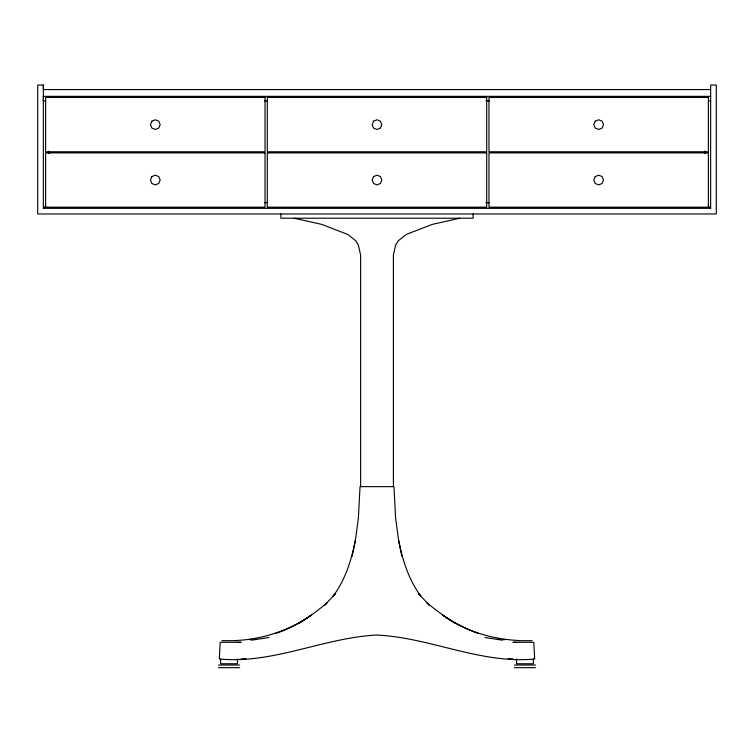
<?xml version="1.0" encoding="UTF-8"?>
<svg xmlns="http://www.w3.org/2000/svg" width="754" height="754" viewBox="0 0 754 754"><rect width="100%" height="100%" fill="white"/><g stroke="black" fill="none" stroke-linecap="round" stroke-linejoin="round"><path stroke-width="1.13" d="M43.355 85.042L43.355 208.321L710.645 208.321L710.645 85.042L716.3 85.042L716.3 213.976L37.7 213.976L37.7 85.042L43.355 85.042L43.355 89.566L710.645 89.566M360.61 486.641L360.61 255.041L358.367 245.059L355.671 240.715L347.82 234.456L321.619 224.372L294.248 218.217M352.156 556.254L355.388 540.25L358.386 518.064L360.035 486.641L393.965 486.641L395.614 518.064L398.602 540.25L401.835 556.254M355.388 540.25C351.43 560.024 345.304 579.958 333.042 596.254L335.445 593.662L324.654 605.217L327.057 602.748C311.666 615.943 294.663 627.526 275.125 633.558M43.355 208.321L45.777 205.899M299.602 622.992L311.553 614.991L310.29 615.867C288.019 630.938 261.591 639.59 234.72 640.551M459.752 218.217L432.381 224.372L406.18 234.456L398.329 240.715L395.624 245.059L393.39 255.041L393.39 486.641M253.532 639.072L255.842 638.676M249.423 639.741L251.393 639.42M251.431 640.221L268.933 637.488M240.912 659.005L245.936 658.666M516.773 642.295L513.078 642.295L533.804 642.295L534.68 659.005C480.298 664.227 430.091 637.403 376.387 635.038C323.136 637.903 273.297 664.133 219.32 659.005L220.196 642.295L240.922 642.295L237.227 642.295M710.645 96.352L43.355 96.352L43.355 100.876L45.617 100.876M264.531 100.876L266.888 100.876M485.934 100.876L489.469 100.876M708.383 100.876L710.645 100.876M264.531 202.666L266.888 202.666M485.934 202.666L489.469 202.666M221.893 640.683L235.663 640.683M518.337 640.683L532.107 640.683M218.462 665.056L239.64 665.056M514.36 665.056L535.538 665.056M218.462 667.658L239.64 667.658M514.36 667.658L535.538 667.658M519.27 640.551C492.06 639.251 464.568 631.164 442.447 614.991L454.398 622.992M508.064 658.666L513.088 659.005M502.569 640.221L485.067 637.488M502.607 639.42L504.577 639.741M498.158 638.676L500.468 639.072M478.875 633.558C459.676 627.008 442.372 615.764 426.934 602.748L429.346 605.217L418.545 593.662L420.958 596.254C408.696 579.958 402.561 560.024 398.602 540.25M708.223 205.899L710.645 208.321M533.361 659.005L533.361 663.756L516.537 663.756L516.537 659.005M473.135 213.976L473.135 218.208L280.865 218.208L280.865 213.976M237.463 659.005L237.463 663.756L220.639 663.756L220.639 659.005M49.01 151.186L49.01 153.524M704.99 151.186L704.99 153.524L704.99 151.186M151.884 121.187L150.461 124.627L151.884 128.067L155.324 129.49L158.764 128.067L160.187 124.627L158.764 121.187L155.324 119.763L151.884 121.187M151.884 176.606L150.461 180.046L151.884 183.486L155.324 184.909L158.764 183.486L160.187 180.046L158.764 176.606L155.324 175.182L151.884 176.606M373.56 121.187L372.137 124.627L373.56 128.067L377 129.49L380.44 128.067L381.863 124.627L380.44 121.187L377 119.763L373.56 121.187M373.56 176.606L372.137 180.046L373.56 183.486L377 184.909L380.44 183.486L381.863 180.046L380.44 176.606L377 175.182L373.56 176.606M595.236 121.187L593.813 124.627L595.236 128.067L598.676 129.49L602.116 128.067L603.539 124.627L602.116 121.187L598.676 119.763L595.236 121.187M595.236 176.606L593.813 180.046L595.236 183.486L598.676 184.909L602.116 183.486L603.539 180.046L602.116 176.606L598.676 175.182L595.236 176.606M265.031 97.483L45.617 97.483L45.617 151.771L265.031 151.771L265.031 97.483M486.707 97.483L267.293 97.483L267.293 151.771L486.707 151.771L486.707 97.483M708.383 97.483L488.969 97.483L488.969 151.771L708.383 151.771L708.383 97.483M265.031 152.902L45.617 152.902L45.617 207.19L265.031 207.19L265.031 152.902M486.707 152.902L267.293 152.902L267.293 207.19L486.707 207.19L486.707 152.902M708.383 152.902L488.969 152.902L488.969 207.19L708.383 207.19L708.383 152.902"/></g></svg>
